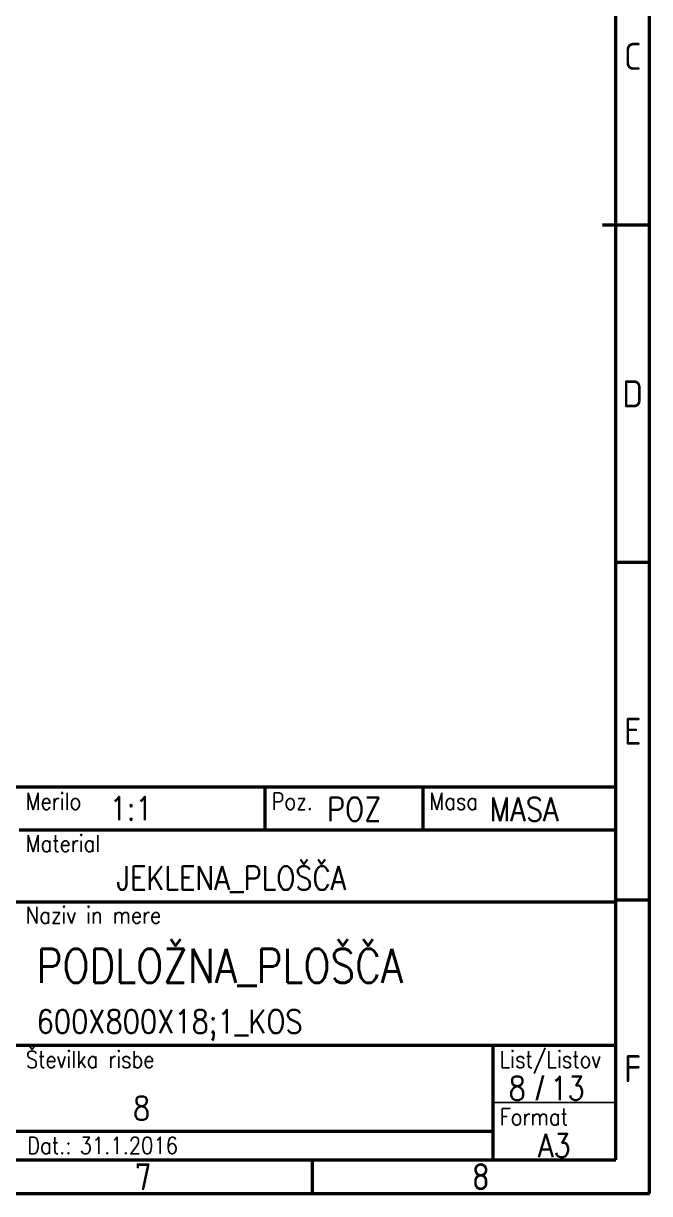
# Model space of a CAD drawing. Header units: millimetres. Extents: x -2290 to 830, y 1385 to 3624.
# Drawn here: x 107 to 830, y 1385 to 2737 of the extents above; entities that cross this region are included whole.
import ezdxf
from ezdxf.enums import TextEntityAlignment as Align

# ---------------------------------------------------------------- set-up
doc = ezdxf.new("R2010")
doc.units = ezdxf.units.MM
doc.header["$MEASUREMENT"] = 0
for name, color, linetype, lineweight in [('Crta_025', 5, 'Continuous', 25), ('Crta_035', 3, 'Continuous', 35), ('Crta_05', 1, 'Continuous', 50)]:
    doc.layers.add(name, color=color, linetype=linetype, lineweight=lineweight)
doc.layers.add('RAHM2', color=1, linetype='Continuous')
doc.styles.add('oznake', font='geniso.shx', dxfattribs={"height": 4})
doc.styles.get("Standard").update_dxf_attribs({"font": 'arial.ttf'})
doc.styles.add('TEHN_25', font='romans.shx', dxfattribs={"width": 0.85, "height": 2.5})
doc.styles.add('TEHN_35', font='romans.shx', dxfattribs={"width": 0.85, "height": 3.5})
doc.styles.add('TEHN_50', font='romans.shx', dxfattribs={"width": 0.85, "height": 5})

msp = doc.modelspace()

# ---------------------------------------------------------------- linework, layer by layer
at = {"layer": 'Crta_025'}
msp.add_line((649.2377, 1490.31376), (791.1977, 1490.31376), dxfattribs=at)
at = {"layer": 'Crta_05'}
for p, q in [((830.1977, 1385.01376), (830.1977, 3623.61376)), ((791.1977, 1424.01376), (791.1977, 3584.61376)), ((830.1977, 2504.31376), (775.5977, 2504.31376)), ((830.1977, 2114.31376), (791.1977, 2114.31376)), ((-668.9623, 1854.96376), (791.1977, 1854.96376)), ((385.5977, 1854.96376), (385.5977, 1805.23876)), ((568.1177, 1854.96376), (568.1177, 1805.23876)), ((101.6777, 1805.23876), (791.1977, 1805.23876)), ((-668.9623, 1722.36376), (791.1977, 1722.36376)), ((830.1977, 1724.31376), (791.1977, 1724.31376)), ((-243.0823, 1556.61376), (791.1977, 1556.61376)), ((649.2377, 1556.61376), (649.2377, 1424.01376)), ((-668.9623, 1457.16376), (649.2377, 1457.16376)), ((-2250.8023, 1424.01376), (791.1977, 1424.01376)), ((440.1977, 1424.01376), (440.1977, 1385.01376)), ((-2289.8023, 1385.01376), (830.1977, 1385.01376))]:
    msp.add_line(p, q, dxfattribs=at)

# ---------------------------------------------------------------- texts
at = {"layer": 'Crta_025', "style": 'TEHN_25', "width": 0.85}
for s, p in [('Merilo', (109.4777, 1828.63876)), ('Poz.', (393.3977, 1828.63876)), ('Masa', (575.9177, 1828.63876)), ('Material', (109.4777, 1779.88876)), ('Naziv in mere', (109.4777, 1697.01376)), ('Številka risbe', (109.4777, 1530.28876)), ('List/Listov', (657.0377, 1530.28876)), ('Format', (657.0377, 1463.98876)), ('Dat.:', (111.0377, 1430.83876))]:
    msp.add_text(s, height=19.5, dxfattribs=at).set_placement(p)
msp.add_attdef('31.1.2016', (171.62496, 1430.83876), '8-13_1KOS.dwg', height=19.5, dxfattribs=at)
at = {"layer": 'Crta_035'}
msp.add_text('/', height=27.3, dxfattribs=at).set_placement((698.16956, 1493.04376))
at = {"layer": 'Crta_035', "style": 'TEHN_35', "width": 0.85}
for tag, p, s in [('1:1', (206.1977, 1816.45126), '1:1'), ('POZ', (457.55594, 1815.61348), ''), ('MASA', (645.42764, 1815.61348), ''), ('JEKLENA_PLOŠČA', (213.9977, 1736.01376), ''), ('600X800X18;1_KOS', (121.9577, 1570.26376), ''), ('13', (715.43875, 1493.04376), '1')]:
    msp.add_attdef(tag, p, s, height=27.3, dxfattribs=at)
msp.add_attdef('8', text='1', height=27.3, dxfattribs=at).set_placement((687.15234, 1493.04376), align=Align.RIGHT)
msp.add_attdef('A3', text='----', height=27.3, dxfattribs=at).set_placement((720.2177, 1426.93876), align=Align.CENTER)
at = {"layer": 'Crta_05', "width": 0.85}
for tag, p, s, height, style in [('PODLOŽNA_PLOŠČA', (121.9577, 1628.76376), '----', 39, 'TEHN_50'), ('8', (233.30025, 1470.10066), '', 27.3, 'TEHN_35')]:
    msp.add_attdef(tag, p, s, height=height, dxfattribs=dict(at, style=style))
at = {"layer": 'RAHM2', "char_height": 31.2, "attachment_point": 5, "style": 'oznake'}
for s, width, insert in [('C', 27.069035, (810.6977, 2699.31376)), ('D', 27.069035, (810.6977, 2309.31376)), ('E', 27.069035, (810.6977, 1919.31376)), ('F', 27.069035, (810.6977, 1529.31376)), ('7', 49.1380701, (245.1977, 1404.51376)), ('8', 49.1380701, (635.1977, 1404.51376))]:
    msp.add_mtext_dynamic_manual_height_columns(s, width=width, gutter_width=12.5, heights=[0], dxfattribs=dict(at, insert=insert))

doc.saveas('drawing.dxf')
